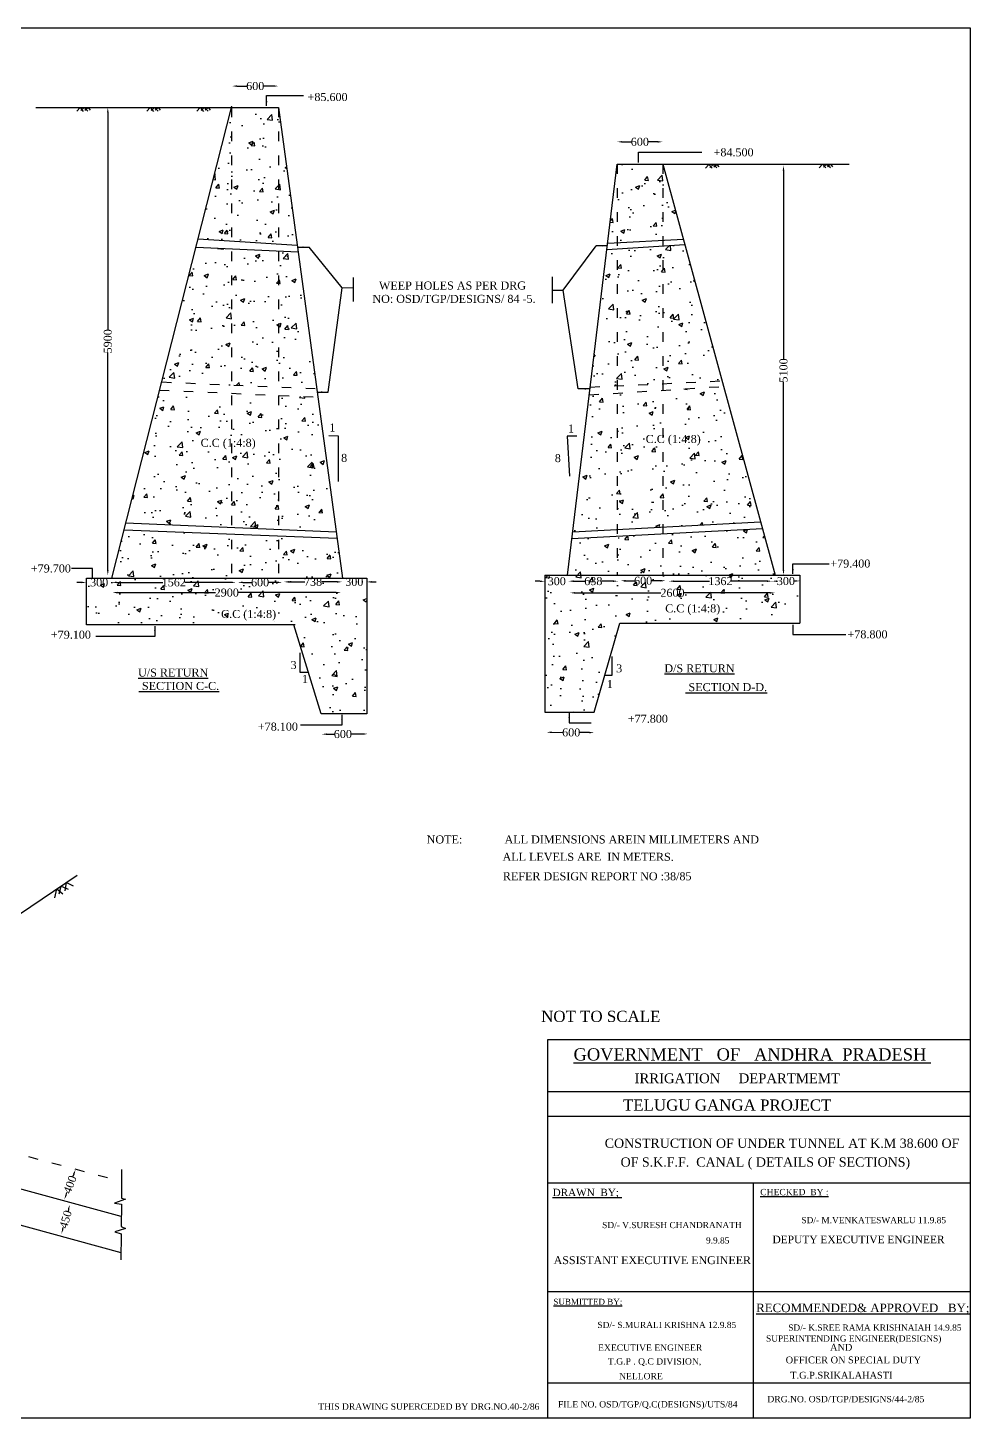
# Model space of a CAD drawing. Header units: millimetres. Extents: x 994 to 25069, y 1867 to 19239.
# Drawn here: x 13290 to 25069, y 1867 to 19239 of the extents above; entities that cross this region are included whole.
import ezdxf

# ---------------------------------------------------------------- set-up
doc = ezdxf.new("R2010")
doc.units = ezdxf.units.MM
doc.linetypes.add('ACAD_ISO03W100', pattern=[30, 12, -18])
for name, color, linetype in [('DIM', 5, 'Continuous'), ('DOT LINE', 3, 'Continuous'), ('dwg', 20, 'Continuous'), ('HATCH', 2, 'Continuous'), ('TEXT', 7, 'Continuous')]:
    doc.layers.add(name, color=color, linetype=linetype)
doc.layers.add('TITLE', color=7, linetype='Continuous', lineweight=30)
doc.styles.get("Standard").update_dxf_attribs({"font": 'TIMES.TTF', "height": 100})
doc.dimstyles.get("Standard").update_dxf_attribs({"dimtxt": 100, "dimasz": 60, "dimexe": 0.18, "dimexo": 0.0625, "dimgap": 0.09, "dimtad": 0, "dimdec": 1, "dimzin": 0, "dimdsep": 46, "dimtxsty": 'Standard', "dimcen": 0.1035, "dimse1": 1, "dimse2": 1, "dimclrd": 5, "dimclre": 5, "dimclrt": 4, "dimadec": 0, "dimazin": 0, "dimtfac": 1, "dimtdec": 1, "dimtofl": 0, "dimtmove": 0, "dimatfit": 3, "dimfxl": 1, "dimtolj": 1, "dimtzin": 0, "dimarcsym": 0})

# ---------------------------------------------------------------- blocks, each defined once
blk = doc.blocks.new('*D13')
at = {"layer": 'Defpoints', "color": 0}
for p in [(15845, 18478), (16422, 18511), (16422, 18478)]:
    blk.add_point(p, dxfattribs=at)
at = {"layer": 'DIM', "color": 5, "lineweight": -2}
for p, q in [((15905, 18511), (16028, 18511)), ((16362, 18511), (16238, 18511))]:
    blk.add_line(p, q, dxfattribs=at)
at = {"layer": 'DIM', "color": 5}
for points in [[(15905, 18521), (15905, 18501), (15845, 18511)], [(16362, 18521), (16362, 18501), (16422, 18511)]]:
    blk.add_solid(points, dxfattribs=at)
at = {"layer": 'DIM', "color": 4, "insert": (16133, 18511), "char_height": 100, "attachment_point": 5}
blk.add_mtext('\\A1;600', dxfattribs=at)
blk = doc.blocks.new('*D14')
at = {"layer": 'Defpoints', "color": 0}
for p in [(14262, 18243), (14262, 12401), (14290, 12401)]:
    blk.add_point(p, dxfattribs=at)
at = {"layer": 'DIM', "color": 5, "lineweight": -2}
for p, q in [((14290, 18183), (14290, 15464)), ((14290, 12461), (14290, 15180))]:
    blk.add_line(p, q, dxfattribs=at)
at = {"layer": 'DIM', "color": 5}
for points in [[(14280, 18183), (14300, 18183), (14290, 18243)], [(14280, 12461), (14300, 12461), (14290, 12401)]]:
    blk.add_solid(points, dxfattribs=at)
at = {"layer": 'DIM', "color": 4, "insert": (14290, 15322), "char_height": 100, "attachment_point": 5, "rotation": 90}
blk.add_mtext('\\A1;5900', dxfattribs=at)
blk = doc.blocks.new('*D15')
at = {"layer": 'Defpoints', "color": 0}
for p in [(14341, 12286), (15890, 12310), (15890, 12286)]:
    blk.add_point(p, dxfattribs=at)
at = {"layer": 'DIM', "color": 5, "lineweight": -2}
for p, q in [((14401, 12310), (14979, 12310)), ((15830, 12310), (15251, 12310))]:
    blk.add_line(p, q, dxfattribs=at)
at = {"layer": 'DIM', "color": 5}
for points in [[(14401, 12320), (14401, 12300), (14341, 12310)], [(15830, 12320), (15830, 12300), (15890, 12310)]]:
    blk.add_solid(points, dxfattribs=at)
at = {"layer": 'DIM', "color": 4, "insert": (15115, 12310), "char_height": 100, "attachment_point": 5}
blk.add_mtext('\\A1;1562', dxfattribs=at)
blk = doc.blocks.new('*D16')
at = {"layer": 'Defpoints', "color": 0}
for p in [(15917, 12292), (16468, 12310), (16468, 12292)]:
    blk.add_point(p, dxfattribs=at)
at = {"layer": 'DIM', "color": 5, "lineweight": -2}
for p, q in [((15977, 12310), (16088, 12310)), ((16408, 12310), (16298, 12310))]:
    blk.add_line(p, q, dxfattribs=at)
at = {"layer": 'DIM', "color": 5}
for points in [[(15977, 12320), (15977, 12300), (15917, 12310)], [(16408, 12320), (16408, 12300), (16468, 12310)]]:
    blk.add_solid(points, dxfattribs=at)
at = {"layer": 'DIM', "color": 4, "insert": (16193, 12310), "char_height": 100, "attachment_point": 5}
blk.add_mtext('\\A1;600', dxfattribs=at)
blk = doc.blocks.new('*D17')
at = {"layer": 'Defpoints', "color": 0}
for p in [(16493, 12298), (17216, 12316), (17216, 12298)]:
    blk.add_point(p, dxfattribs=at)
at = {"layer": 'DIM', "color": 5, "lineweight": -2}
for p, q in [((16553, 12316), (16751, 12316)), ((17156, 12316), (16959, 12316))]:
    blk.add_line(p, q, dxfattribs=at)
at = {"layer": 'DIM', "color": 5}
for points in [[(16553, 12326), (16553, 12306), (16493, 12316)], [(17156, 12326), (17156, 12306), (17216, 12316)]]:
    blk.add_solid(points, dxfattribs=at)
at = {"layer": 'DIM', "color": 4, "insert": (16855, 12316), "char_height": 100, "attachment_point": 5}
blk.add_mtext('\\A1;738', dxfattribs=at)
blk = doc.blocks.new('*D18')
at = {"layer": 'Defpoints', "color": 0}
for p in [(17206, 12182), (14349, 12151), (17206, 12151)]:
    blk.add_point(p, dxfattribs=at)
at = {"layer": 'DIM', "color": 5, "lineweight": -2}
for p, q in [((14409, 12182), (15634, 12182)), ((17146, 12182), (15921, 12182))]:
    blk.add_line(p, q, dxfattribs=at)
at = {"layer": 'DIM', "color": 5}
for points in [[(14409, 12192), (14409, 12172), (14349, 12182)], [(17146, 12192), (17146, 12172), (17206, 12182)]]:
    blk.add_solid(points, dxfattribs=at)
at = {"layer": 'DIM', "color": 4, "insert": (15777, 12182), "char_height": 100, "attachment_point": 5}
blk.add_mtext('\\A1;2900', dxfattribs=at)
blk = doc.blocks.new('*D19')
at = {"layer": 'Defpoints', "color": 0}
for p in [(20658, 17788), (21222, 17814), (21222, 17788)]:
    blk.add_point(p, dxfattribs=at)
at = {"layer": 'DIM', "color": 5, "lineweight": -2}
for p, q in [((20718, 17814), (20835, 17814)), ((21162, 17814), (21045, 17814))]:
    blk.add_line(p, q, dxfattribs=at)
at = {"layer": 'DIM', "color": 5}
for points in [[(20718, 17824), (20718, 17804), (20658, 17814)], [(21162, 17824), (21162, 17804), (21222, 17814)]]:
    blk.add_solid(points, dxfattribs=at)
at = {"layer": 'DIM', "color": 4, "insert": (20940, 17814), "char_height": 100, "attachment_point": 5}
blk.add_mtext('\\A1;600', dxfattribs=at)
blk = doc.blocks.new('*D20')
at = {"layer": 'Defpoints', "color": 0}
for p in [(22735, 17515), (22752, 17515), (22752, 12402)]:
    blk.add_point(p, dxfattribs=at)
at = {"layer": 'DIM', "color": 5, "lineweight": -2}
for p, q in [((22735, 17455), (22735, 15100)), ((22735, 12462), (22735, 14817))]:
    blk.add_line(p, q, dxfattribs=at)
at = {"layer": 'DIM', "color": 5}
for points in [[(22725, 17455), (22745, 17455), (22735, 17515)], [(22725, 12462), (22745, 12462), (22735, 12402)]]:
    blk.add_solid(points, dxfattribs=at)
at = {"layer": 'DIM', "color": 4, "insert": (22735, 14958), "char_height": 100, "attachment_point": 5, "rotation": 90}
blk.add_mtext('\\A1;5100', dxfattribs=at)
blk = doc.blocks.new('*D21')
at = {"layer": 'Defpoints', "color": 0}
for p in [(20051, 12310), (20665, 12325), (20665, 12310)]:
    blk.add_point(p, dxfattribs=at)
at = {"layer": 'DIM', "color": 5, "lineweight": -2}
for p, q in [((20111, 12325), (20255, 12325)), ((20605, 12325), (20461, 12325))]:
    blk.add_line(p, q, dxfattribs=at)
at = {"layer": 'DIM', "color": 5}
for points in [[(20111, 12335), (20111, 12315), (20051, 12325)], [(20605, 12335), (20605, 12315), (20665, 12325)]]:
    blk.add_solid(points, dxfattribs=at)
at = {"layer": 'DIM', "color": 4, "insert": (20358, 12325), "char_height": 100, "attachment_point": 5}
blk.add_mtext('\\A1;638', dxfattribs=at)
blk = doc.blocks.new('*D22')
at = {"layer": 'Defpoints', "color": 0}
for p in [(20702, 12315), (21260, 12330), (21260, 12315)]:
    blk.add_point(p, dxfattribs=at)
at = {"layer": 'DIM', "color": 5, "lineweight": -2}
for p, q in [((20762, 12330), (20876, 12330)), ((21200, 12330), (21086, 12330))]:
    blk.add_line(p, q, dxfattribs=at)
at = {"layer": 'DIM', "color": 5}
for points in [[(20762, 12340), (20762, 12320), (20702, 12330)], [(21200, 12340), (21200, 12320), (21260, 12330)]]:
    blk.add_solid(points, dxfattribs=at)
at = {"layer": 'DIM', "color": 4, "insert": (20981, 12330), "char_height": 100, "attachment_point": 5}
blk.add_mtext('\\A1;600', dxfattribs=at)
blk = doc.blocks.new('*D23')
at = {"layer": 'Defpoints', "color": 0}
for p in [(21304, 12323), (22590, 12325), (22590, 12323)]:
    blk.add_point(p, dxfattribs=at)
at = {"layer": 'DIM', "color": 5, "lineweight": -2}
for p, q in [((21364, 12325), (21811, 12325)), ((22530, 12325), (22083, 12325))]:
    blk.add_line(p, q, dxfattribs=at)
at = {"layer": 'DIM', "color": 5}
for points in [[(21364, 12335), (21364, 12315), (21304, 12325)], [(22530, 12335), (22530, 12315), (22590, 12325)]]:
    blk.add_solid(points, dxfattribs=at)
at = {"layer": 'DIM', "color": 4, "insert": (21947, 12325), "char_height": 100, "attachment_point": 5}
blk.add_mtext('\\A1;1362', dxfattribs=at)
blk = doc.blocks.new('*D24')
at = {"layer": 'Defpoints', "color": 0}
for p in [(20068, 12200), (22627, 12200), (22627, 12179)]:
    blk.add_point(p, dxfattribs=at)
at = {"layer": 'DIM', "color": 5, "lineweight": -2}
for p, q in [((20128, 12179), (21204, 12179)), ((22567, 12179), (21491, 12179))]:
    blk.add_line(p, q, dxfattribs=at)
at = {"layer": 'DIM', "color": 5}
for points in [[(20128, 12189), (20128, 12169), (20068, 12179)], [(22567, 12189), (22567, 12169), (22627, 12179)]]:
    blk.add_solid(points, dxfattribs=at)
at = {"layer": 'DIM', "color": 4, "insert": (21348, 12179), "char_height": 100, "attachment_point": 5}
blk.add_mtext('\\A1;2600', dxfattribs=at)
blk = doc.blocks.new('*D35')
at = {"layer": 'Defpoints', "color": 0}
for p in [(13792, 4541), (13688, 4176), (13711, 4169)]:
    blk.add_point(p, dxfattribs=at)
at = {"layer": 'DIM', "color": 5, "lineweight": -2}
for p, q in [((13799, 4476), (13793, 4454)), ((13728, 4227), (13734, 4249))]:
    blk.add_line(p, q, dxfattribs=at)
at = {"layer": 'DIM', "color": 5}
for points in [[(13789, 4479), (13808, 4474), (13815, 4534)], [(13718, 4229), (13737, 4224), (13711, 4169)]]:
    blk.add_solid(points, dxfattribs=at)
at = {"layer": 'DIM', "color": 4, "insert": (13763, 4351), "char_height": 100, "attachment_point": 5, "rotation": 74.1131}
blk.add_mtext('\\A1;450', dxfattribs=at)
blk = doc.blocks.new('*D36')
at = {"layer": 'Defpoints', "color": 0}
for p in [(13902, 4967), (13747, 4599), (13763, 4593)]:
    blk.add_point(p, dxfattribs=at)
at = {"layer": 'DIM', "color": 5, "lineweight": -2}
for p, q in [((13865, 4917), (13854, 4886)), ((13768, 4655), (13779, 4685))]:
    blk.add_line(p, q, dxfattribs=at)
at = {"layer": 'DIM', "color": 5}
for points in [[(13856, 4920), (13875, 4913), (13886, 4973)], [(13759, 4658), (13778, 4651), (13747, 4599)]]:
    blk.add_solid(points, dxfattribs=at)
at = {"layer": 'DIM', "color": 4, "insert": (13817, 4786), "char_height": 100, "attachment_point": 5, "rotation": 69.6189}
blk.add_mtext('\\A1;400', dxfattribs=at)
blk = doc.blocks.new('*D37')
at = {"layer": 'Defpoints', "color": 0}
for p in [(19776, 10438), (20368, 10433), (20368, 10432)]:
    blk.add_point(p, dxfattribs=at)
at = {"layer": 'DIM', "color": 5, "lineweight": -2}
for p, q in [((19836, 10437), (19977, 10435)), ((20308, 10433), (20187, 10434))]:
    blk.add_line(p, q, dxfattribs=at)
at = {"layer": 'DIM', "color": 5}
for points in [[(19836, 10447), (19836, 10427), (19776, 10437)], [(20308, 10443), (20308, 10423), (20368, 10432)]]:
    blk.add_solid(points, dxfattribs=at)
at = {"layer": 'DIM', "color": 4, "insert": (20082, 10435), "char_height": 100, "attachment_point": 5, "rotation": 359.5172}
blk.add_mtext('\\A1;600', dxfattribs=at)
blk = doc.blocks.new('*D38')
at = {"layer": 'Defpoints', "color": 0}
for p in [(16966, 10431), (17537, 10434), (17537, 10416)]:
    blk.add_point(p, dxfattribs=at)
at = {"layer": 'DIM', "color": 5, "lineweight": -2}
for p, q in [((17026, 10413), (17123, 10414)), ((17477, 10415), (17333, 10415))]:
    blk.add_line(p, q, dxfattribs=at)
at = {"layer": 'DIM', "color": 5}
for points in [[(17477, 10425), (17477, 10405), (17537, 10416)], [(17026, 10423), (17027, 10403), (16966, 10413)]]:
    blk.add_solid(points, dxfattribs=at)
at = {"layer": 'DIM', "color": 4, "insert": (17228, 10414), "char_height": 100, "attachment_point": 5, "rotation": 0.2488}
blk.add_mtext('\\A1;600', dxfattribs=at)
blk = doc.blocks.new('*D45')
at = {"layer": 'Defpoints', "color": 0}
for p in [(14022, 12309), (14022, 12309), (14341, 12310)]:
    blk.add_point(p, dxfattribs=at)
at = {"layer": 'DIM', "color": 5, "lineweight": -2}
for p, q in [((13962, 12309), (13902, 12309)), ((14401, 12310), (14461, 12310))]:
    blk.add_line(p, q, dxfattribs=at)
at = {"layer": 'DIM', "color": 5}
for points in [[(13962, 12319), (13962, 12299), (14022, 12309)], [(14401, 12320), (14401, 12300), (14341, 12310)]]:
    blk.add_solid(points, dxfattribs=at)
at = {"layer": 'DIM', "color": 4, "insert": (14182, 12309), "char_height": 100, "attachment_point": 5, "rotation": 0.1046}
blk.add_mtext('\\A1;300', dxfattribs=at)
blk = doc.blocks.new('*D46')
at = {"layer": 'Defpoints', "color": 0}
for p in [(17216, 12316), (17526, 12316), (17526, 12316)]:
    blk.add_point(p, dxfattribs=at)
at = {"layer": 'DIM', "color": 5, "lineweight": -2}
for p, q in [((17156, 12316), (17096, 12316)), ((17586, 12316), (17646, 12316))]:
    blk.add_line(p, q, dxfattribs=at)
at = {"layer": 'DIM', "color": 5}
for points in [[(17156, 12326), (17156, 12306), (17216, 12316)], [(17586, 12326), (17586, 12306), (17526, 12316)]]:
    blk.add_solid(points, dxfattribs=at)
at = {"layer": 'DIM', "color": 4, "insert": (17371, 12316), "char_height": 100, "attachment_point": 5}
blk.add_mtext('\\A1;300', dxfattribs=at)
blk = doc.blocks.new('*D47')
at = {"layer": 'Defpoints', "color": 0}
for p in [(22590, 12325), (22940, 12328), (22940, 12328)]:
    blk.add_point(p, dxfattribs=at)
at = {"layer": 'DIM', "color": 5, "lineweight": -2}
for p, q in [((22650, 12325), (22660, 12325)), ((22880, 12327), (22870, 12327))]:
    blk.add_line(p, q, dxfattribs=at)
at = {"layer": 'DIM', "color": 5}
for points in [[(22650, 12335), (22650, 12315), (22590, 12325)], [(22880, 12337), (22880, 12317), (22940, 12328)]]:
    blk.add_solid(points, dxfattribs=at)
at = {"layer": 'DIM', "color": 4, "insert": (22765, 12326), "char_height": 100, "attachment_point": 5, "rotation": 0.464}
blk.add_mtext('\\A1;300', dxfattribs=at)
blk = doc.blocks.new('*D48')
at = {"layer": 'Defpoints', "color": 0}
for p in [(19751, 12324), (19751, 12324), (20051, 12325)]:
    blk.add_point(p, dxfattribs=at)
at = {"layer": 'DIM', "color": 5, "lineweight": -2}
for p, q in [((19691, 12323), (19631, 12323)), ((20111, 12325), (20171, 12326))]:
    blk.add_line(p, q, dxfattribs=at)
at = {"layer": 'DIM', "color": 5}
for points in [[(20111, 12335), (20111, 12315), (20051, 12325)], [(19691, 12333), (19692, 12313), (19751, 12324)]]:
    blk.add_solid(points, dxfattribs=at)
at = {"layer": 'DIM', "color": 4, "insert": (19901, 12324), "char_height": 100, "attachment_point": 5, "rotation": 0.2758}
blk.add_mtext('\\A1;300', dxfattribs=at)

msp = doc.modelspace()

# ---------------------------------------------------------------- hatches: boundary and pattern name
at = {"layer": 'HATCH'}
h = msp.add_hatch(dxfattribs=at)
h.set_pattern_fill('AR-CONC', color=256, scale=3, style=0)
h.set_pattern_definition([(50, (0, 0), (546.554, -47.817), [57.15, -628.65]), (355, (0, 0), (-105.728, 573.17), [45.72, -502.92]), (100.451, (45.55, -4), (440.8275, 525.35), [48.57, -534.27]), (46.1842, (0, 152.4), (813.237, -126.127), [85.725, -942.975]), (96.6356, (67.8, 141.9), (712.213, 742.277), [72.855, -801.405]), (351.184, (0, 152.4), (712.214, 742.275), [68.58, -754.38]), (21, (76.2, 114.3), (454.8446, -306.7966), [57.15, -628.65]), (326, (76.2, 114.3), (185.406, 552.564), [45.72, -502.92]), (71.4514, (114.1, 88.73), (640.249, 245.769), [48.57, -534.27]), (37.5, (0, 0), (9.2658, 253.6651), [0, -496.824, 0, -510.54, 0, -504.825]), (7.5, (0, 0), (200.459, 300.5417), [0, -291.084, 0, -485.394, 0, -192.405]), (327.5, (-169.93, 0), (406.7718, -17.1862), [0, -190.5, 0, -594.36, 0, -788.67]), (317.5, (-246.13, 0), (444.3875, 76.2795), [0, -247.65, 0, -394.716, 0, -560.07])])
h.paths.add_polyline_path([(15837.56, 18243.26), (15419.31, 16600.25), (15855.86, 16573.16)])
h.paths.add_polyline_path([(16422.19, 18243.26), (15837.56, 18243.26), (15855.86, 16573.16), (16442.61, 16536.75)])
h.paths.add_polyline_path([(16422.19, 18243.26), (16442.61, 16536.75), (16656.34, 16523.49)])
h.paths.add_polyline_path([(15856.92, 16475.83), (15392.8, 16496.12), (14964.7, 14814.42), (15875.56, 14774.74)])
h.paths.add_polyline_path([(16443.64, 16450.18), (15856.92, 16475.83), (15875.56, 14774.74), (16464, 14749.1)])
h.paths.add_polyline_path([(16667.66, 16440.38), (16443.64, 16450.18), (16464, 14749.1), (16900.52, 14730.09)])
h.paths.add_polyline_path([(15876.7, 14670.86), (14938.99, 14713.43), (14516.22, 13052.68), (15895.06, 12994.25)])
h.paths.add_polyline_path([(16465.25, 14644.15), (15876.7, 14670.86), (15895.06, 12994.25), (16485.29, 12969.24)])
h.paths.add_polyline_path([(16915, 14623.73), (16465.25, 14644.15), (16485.29, 12969.24), (17144.07, 12941.33)])
h.paths.add_polyline_path([(15895.99, 12910), (14493.88, 12964.93), (14340.47, 12362.26), (15901.99, 12362.26)])
h.paths.add_polyline_path([(21265.22, 12918.09), (20684.57, 12887.72), (20687.35, 12401.75), (21269.45, 12401.75)])
h.paths.add_polyline_path([(16486.28, 12886.88), (15895.99, 12910), (15901.99, 12362.26), (16492.56, 12362.26)])
h.paths.add_polyline_path([(17155.05, 12860.68), (16486.28, 12886.88), (16492.56, 12362.26), (17222.91, 12362.26)])
h.paths.add_polyline_path([(17526.44, 12362.26), (14021.93, 12362.26), (14023, 11778.37), (16615.11, 11778.37), (16958.65, 10666.63), (17526.44, 10666.63)])
h.paths.add_polyline_path([(22472.72, 12981.25), (21265.22, 12918.09), (21269.45, 12401.75), (22631.17, 12401.75)])
h.paths.add_polyline_path([(20684.57, 12887.72), (20090.22, 12856.63), (20035.03, 12401.75), (20687.35, 12401.75)])
h.paths.add_polyline_path([(20688.32, 11802.09), (22944.3, 11802.09), (22939.44, 12401.75), (19751.09, 12401.75), (19759.34, 10687.81), (20369.49, 10687.81)])
h.paths.add_polyline_path([(21250.52, 14711.84), (20674.32, 14675.29), (20684.07, 12973.59), (21264.51, 13004.31)])
h.paths.add_polyline_path([(20674.32, 14675.29), (20308.06, 14652.05), (20100.66, 12942.72), (20684.07, 12973.59)])
h.paths.add_polyline_path([(21986.76, 14758.54), (21250.52, 14711.84), (21264.51, 13004.31), (22449.27, 13067)])
h.paths.add_polyline_path([(21501.47, 16533.33), (21235.74, 16515.52), (21249.85, 14793.68), (21967.85, 14827.66)])
h.paths.add_polyline_path([(21235.74, 16515.52), (20664, 16477.19), (20673.8, 14766.41), (21249.85, 14793.68)])
h.paths.add_polyline_path([(20664, 16477.19), (20528.4, 16468.1), (20319.9, 14749.66), (20673.8, 14766.41)])
h.paths.add_polyline_path([(21227.37, 17535.78), (21235.18, 16583.7), (21484.15, 16596.68)])
h.paths.add_polyline_path([(21227.37, 17535.78), (20657.93, 17535.7), (20663.56, 16553.88), (21235.18, 16583.7)])
h.paths.add_polyline_path([(20657.93, 17535.7), (20538.01, 16547.33), (20663.56, 16553.88)])
h.paths.add_polyline_path([(15401.31, 14129.86), (16149.51, 14129.86), (16149.51, 13945.75), (15401.31, 13945.75)], flags=9)
h.paths.add_polyline_path([(16726.15, 12392.45), (16983.64, 12392.45), (16983.64, 12240.43), (16726.15, 12240.43)], flags=9)
h.paths.add_polyline_path([(14954.37, 12385.62), (15276.25, 12385.62), (15276.25, 12233.89), (14954.37, 12233.89)], flags=9)
h.paths.add_polyline_path([(16062.61, 12385.79), (16322.49, 12385.79), (16322.49, 12234.06), (16062.61, 12234.06)], flags=9)
h.paths.add_polyline_path([(15609, 12257.67), (15945.88, 12257.67), (15945.88, 12105.65), (15609, 12105.65)], flags=24)
h.paths.add_polyline_path([(15656.91, 11990.64), (16405.1, 11990.64), (16405.1, 11806.54), (15656.91, 11806.54)], flags=24)
h.paths.add_polyline_path([(20229.67, 12400.92), (20486.3, 12400.92), (20486.3, 12249.19), (20229.67, 12249.19)], flags=24)
h.paths.add_polyline_path([(20850.82, 12406), (21110.69, 12406), (21110.69, 12254.27), (20850.82, 12254.27)], flags=9)
h.paths.add_polyline_path([(21786.03, 12400.61), (22107.92, 12400.61), (22107.92, 12248.88), (21786.03, 12248.88)], flags=24)
h.paths.add_polyline_path([(21179.2, 12254.75), (21516.08, 12254.75), (21516.08, 12103.02), (21179.2, 12103.02)], flags=24)
h.paths.add_polyline_path([(21207.63, 12060.93), (21955.82, 12060.93), (21955.82, 11876.83), (21207.63, 11876.83)], flags=24)
h.paths.add_polyline_path([(20963.89, 14177.49), (21712.08, 14177.49), (21712.08, 13993.39), (20963.89, 13993.39)], flags=9)

# ---------------------------------------------------------------- linework, layer by layer
at = {"layer": 'DIM'}
for points in [[(20168.38, 14726.8), (19980.96, 15962.54), (20394.26, 16515.18)], [(17220.56, 15991.65), (16805.41, 16497.8)], [(17044.97, 14687.69), (17220.56, 15991.65)], [(17220.56, 15991.65), (17357.01, 15992.96)], [(17357.01, 16121.01), (17357.01, 15818.63)], [(19845, 16127.57), (19845, 15797.51)], [(19845, 15962.54), (19980.96, 15962.54)]]:
    msp.add_lwpolyline(points, dxfattribs=at)
at = {"layer": 'DOT LINE', "linetype": 'ACAD_ISO03W100', "ltscale": 10}
for points in [[(15837.56, 18243.26), (15837.56, 12362.26)], [(16422.19, 18243.26), (16422.19, 12362.26)], [(20657.93, 17535.7), (20657.93, 12401.75)], [(21227.37, 17535.78), (21227.37, 12401.75)], [(14964.7, 14814.42), (16900.52, 14730.09)], [(20319.9, 14749.66), (21967.85, 14827.66)], [(14938.99, 14713.43), (16915, 14623.73)], [(20308.06, 14652.05), (21986.76, 14758.54)], [(10980.96, 5756.33), (14461.57, 4824.78)]]:
    msp.add_lwpolyline(points, dxfattribs=at)
at = {"layer": 'dwg'}
for p, q in [((20369.49, 10687.81), (20688.32, 11802.09)), ((20688.32, 11802.09), (22939.44, 11802.09)), ((19751.09, 10687.81), (20369.49, 10687.81))]:
    msp.add_line(p, q, dxfattribs=at)
for points in [[(13390.35, 18243.26), (16422.19, 18243.26)], [(14340.47, 12362.26), (15841.91, 18260.33)], [(16422.19, 18243.26), (17222.91, 12362.26)], [(20035.03, 12401.75), (20657.93, 17535.7), (23555.22, 17536.1)], [(21227.37, 17535.78), (22631.17, 12401.75)], [(15419.31, 16600.25), (16656.34, 16523.49)], [(20528.4, 16468.1), (21501.47, 16533.33)], [(20538.01, 16547.33), (21484.15, 16596.68)], [(15392.8, 16496.12), (16667.66, 16440.38)], [(17052.08, 14143.22), (17167.78, 14138.77), (17167.78, 13569.97)], [(20153.81, 14135.95), (20029.35, 14135.95), (20059.77, 13636.05)], [(14516.22, 13052.68), (17144.07, 12941.33)], [(20100.66, 12942.72), (22449.27, 13067)], [(14493.88, 12964.93), (17155.05, 12860.68)], [(20090.22, 12856.63), (22472.72, 12981.25)], [(14021.93, 12362.26), (17526.44, 12362.26)], [(17526.44, 12362.26), (17526.44, 10666.63), (16958.65, 10666.63), (16615.11, 11778.37), (14023, 11778.37), (14021.93, 12362.26)], [(19751.09, 12401.75), (19751.09, 10687.81)], [(19751.09, 12401.75), (22939.44, 12401.75), (22939.44, 11802.09)], [(16690.5, 11429.6), (16690.5, 11186.11), (16797.16, 11189.23)], [(20502.08, 11151.17), (20592.51, 11152.45), (20592.51, 11384.73)], [(10980.96, 7268.64), (11857.99, 7268.64), (13906.17, 8651.23)], [(10980.96, 5338.23), (14452.39, 4391.76)], [(10980.96, 4885.63), (14453.85, 3938.55)], [(14462.87, 4974.5), (14459.74, 4615.2)], [(14459.74, 4615.2), (14509.14, 4602.05), (14375.31, 4553.73), (14459.1, 4541.16)], [(14459.1, 4541.16), (14456.65, 4260.09)], [(14456.65, 4260.09), (14511.62, 4234.7), (14377.53, 4194.68), (14455.86, 4170.11)], [(14455.86, 4170.11), (14453.04, 3845.95)]]:
    msp.add_lwpolyline(points, dxfattribs=at)
at = {"layer": 'HATCH'}
for points in [[(13902.52, 18197.31), (13944.69, 18242.41), (13982.8, 18194.88)], [(13954.42, 18204.2), (13994.96, 18242.41), (14041.99, 18199.34)], [(14004.69, 18210.67), (14043.62, 18242.41), (14069.16, 18210.67)], [(14779.34, 18197.16), (14821.51, 18242.26), (14859.62, 18194.73)], [(14831.24, 18204.04), (14871.79, 18242.26), (14918.82, 18199.18)], [(14881.52, 18210.52), (14920.44, 18242.26), (14945.98, 18210.52)], [(15403.79, 18197.16), (15445.95, 18242.26), (15484.07, 18194.73)], [(15455.69, 18204.04), (15496.23, 18242.26), (15543.26, 18199.18)], [(15505.96, 18210.52), (15544.88, 18242.26), (15570.43, 18210.52)], [(21761.79, 17487.24), (21803.96, 17532.33), (21842.07, 17484.81)], [(21813.69, 17494.12), (21854.24, 17532.33), (21901.27, 17489.26)], [(21863.97, 17500.6), (21902.89, 17532.33), (21928.43, 17500.6)], [(23181.99, 17490.06), (23224.16, 17535.16), (23262.27, 17487.64)], [(23233.89, 17496.95), (23274.43, 17535.16), (23321.47, 17492.09)], [(23284.16, 17503.43), (23323.09, 17535.16), (23348.63, 17503.43)], [(13683.42, 8418.2), (13707.22, 8515.17), (13796.21, 8474.52)], [(13759.11, 8453.77), (13772.36, 8559.15), (13857.06, 8518.98)], [(13627.02, 8367.81), (13654.02, 8479.26), (13729.43, 8418.2)]]:
    msp.add_lwpolyline(points, dxfattribs=at)
at = {"layer": 'TITLE', "lineweight": 30}
for p, q in [((19788.54, 6598.48), (25068.54, 6598.48)), ((25068.54, 6598.48), (25068.54, 1866.61)), ((19788.54, 5948.67), (25068.54, 5948.67)), ((19788.54, 5639.05), (25068.54, 5639.05)), ((19788.54, 4807.13), (25068.54, 4807.13)), ((19788.54, 3449.32), (22356.6, 3449.32)), ((25068.54, 1866.61), (19788.54, 1866.61))]:
    msp.add_line(p, q, dxfattribs=at)
at = {"layer": 'TITLE'}
msp.add_lwpolyline([(994.4, 19238.96), (25068.54, 19238.96), (25068.54, 1866.61), (994.4, 1866.61)], close=True, dxfattribs=at)
for points in [[(19788.54, 1866.61), (19788.54, 6598.48)], [(19788.54, 2309.69), (25068.54, 2309.69)]]:
    msp.add_lwpolyline(points, dxfattribs=at)
at = {"layer": 'TITLE', "lineweight": 30}
for points in [[(22356.6, 4807.13), (22356.6, 1866.61)], [(22356.6, 3449.32), (25068.54, 3449.32)]]:
    msp.add_lwpolyline(points, dxfattribs=at)

# ---------------------------------------------------------------- texts
at = {"layer": 'TEXT'}
for s, p in [('+79.700', (13328.15, 12433.67)), ('+79.400', (23319.76, 12495.02)), ('+78.800', (23534.65, 11610.85)), (' +78.100', (16127.74, 10458.02)), ('  NOTE:              ALL DIMENSIONS AREIN MILLIMETERS AND', (18199.92, 9047.71)), ('                 ALL LEVELS ARE  IN METERS.', (18581.73, 8830.8)), ('REFER DESIGN REPORT NO :38/85', (19227.35, 8587.95))]:
    msp.add_text(s, height=100, dxfattribs=at).set_placement(p)
at = {"layer": 'TEXT', "char_height": 100}
for s, insert, width, attachment_point in [('+85.600', (16786.6, 18423.86), 968.6855, 1), ('+84.500', (21861.02, 17733.6), 561.9146, 1), ('WEEP HOLES AS PER DRG\\P NO: OSD/TGP/DESIGNS/ 84 -5.', (18597.98, 15934.72), 2308.8976, 5), ('1', (17059.84, 14294.63), 55.5482, 1), ('1', (20043.17, 14282.33), 63.6133, 1), (' C.C (1:4:8)', (15775.41, 14037.8), 1370.614, 5), (' C.C (1:4:8)', (21337.98, 14085.44), 1370.614, 5), ('8', (17206.11, 13915.46), 113.9083, 1), ('8', (19877.23, 13912.24), 88.5054, 1), (' C.C (1:4:8)', (21581.73, 11968.88), 1370.614, 5), (' C.C (1:4:8)', (16031.01, 11898.59), 1370.614, 5), ('+79.100', (13828.82, 11654.95), 1370.614, 5), ('3', (16574.62, 11327.14), 51.9044, 1), ('1', (16715.91, 11152.98), 20.207, 1), ('3', (20643.43, 11285.34), 57.863, 1), ('1', (20526.65, 11090.28), 33.7886, 1), ('+77.800', (21039.72, 10604.9), 1370.614, 5)]:
    msp.add_mtext(s, dxfattribs=dict(at, insert=insert, width=width, attachment_point=attachment_point))
at = {"layer": 'TITLE'}
for s, p in [('%%UU/S RETURN', (14668.25, 11132.86)), ('%%UD/S RETURN', (21245.98, 11185.93)), ('%%U SECTION C-C.', (14678.95, 10965.98)), ('%%U SECTION D-D.', (21510.15, 10951.04))]:
    msp.add_text(s, height=100, dxfattribs=at).set_placement(p)
at = {"layer": 'TITLE', "lineweight": 30}
for s, height, p in [('NOT TO SCALE', 139.8839, (19705.87, 6817.47)), ('%%UGOVERNMENT   OF   ANDHRA  PRADESH ', 152.7612, (20110.87, 6335.78)), ('IRRIGATION     DEPARTMEMT ', 121.6006, (20873.87, 6052.63)), ('TELUGU GANGA PROJECT', 139.8839, (20728.46, 5709.46)), ('CONSTRUCTION OF UNDER TUNNEL AT K.M 38.600 OF', 115.4508, (20500.94, 5244.64)), (' OF S.K.F.F.  CANAL ( DETAILS OF SECTIONS)', 115.4508, (20655.59, 5009.57)), ('%%UDRAWN  BY; ', 92.3672, (19849.21, 4641.12)), ('%%UCHECKED  BY :', 79.2675, (22444.17, 4652.5)), ('SD/- M.VENKATESWARLU 11.9.85', 77.3764, (22958.58, 4302.61)), ('SD/- V.SURESH CHANDRANATH', 77.3764, (20468.98, 4241.23)), ('9.9.85', 77.376, (21766.46, 4049.23)), ('DEPUTY EXECUTIVE ENGINEER', 94.5783, (22597.4, 4052.73)), ('ASSISTANT EXECUTIVE ENGINEER', 98.9578, (19862.63, 3791.79)), ('%%USUBMITTED BY;', 74.6047, (19859.11, 3284.04)), ('%%URECOMMENDED& APPROVED   BY;', 106.5776, (22393.38, 3191.87)), ('SD/- S.MURALI KRISHNA 12.9.85', 77.3764, (20409.42, 2993.12)), ('SD/- K.SREE RAMA KRISHNAIAH 14.9.85', 77.3764, (22794.19, 2960.06)), ('EXECUTIVE ENGINEER', 79.3782, (20418, 2708.63)), ('SUPERINTENDING ENGINEER(DESIGNS)', 77.3764, (22516.67, 2823.56)), ('AND', 85.262, (23316.89, 2709.95)), ('T.G.P . Q.C DIVISION,', 79.3782, (20541.29, 2536.87)), ('OFFICER ON SPECIAL DUTY', 85.262, (22762.19, 2552.06)), ('NELLORE', 79.378, (20680.63, 2352.27)), ('T.G.P.SRIKALAHASTI', 85.262, (22819.57, 2361)), ('FILE NO. OSD/TGP/Q.C(DESIGNS)/UTS/84', 79.3782, (19915.85, 2001.01)), ('DRG.NO. OSD/TGP/DESIGNS/44-2/85', 79.3782, (22533.64, 2065.47)), ('THIS DRAWING SUPERCEDED BY DRG.NO.40-2/86', 79.3782, (16920.22, 1972.78))]:
    msp.add_text(s, height=height, dxfattribs=at).set_placement(p)

# ---------------------------------------------------------------- dimensions: what is measured, and where the dimension line sits
at = {"layer": 'DIM'}
for p1, p2, distance, text, picture, middle in [((15844.59, 18478.28), (16422.02, 18478.28), 32.26, '600', '*D13', (16133.3, 18510.54)), ((14262.08, 18243.26), (14262.08, 12400.69), 27.83, '5900', '*D14', (14289.92, 15321.97)), ((20657.55, 17788.02), (21221.78, 17788.02), 26.08, '600', '*D19', (20939.67, 17814.1)), ((22751.56, 12401.75), (22751.56, 17514.84), 16.24, '5100', '*D20', (22735.32, 14958.3)), ((14341.02, 12309.76), (14022.03, 12309.17), 0, '300', '*D45', (14181.53, 12309.47)), ((14341.02, 12286.22), (15889.59, 12286.22), 23.53, '1562', '*D15', (15115.31, 12309.76)), ((15917.27, 12292.25), (16467.83, 12292.25), 17.67, '600', '*D16', (16192.55, 12309.93)), ((16493.32, 12298.32), (17216.47, 12298.32), 18.12, '738', '*D17', (16854.9, 12316.44)), ((17216.47, 12316.44), (17526.44, 12316.44), 0, '300', '*D46', (17371.45, 12316.44)), ((20050.62, 12325.06), (19751.47, 12323.62), 0, '300', '*D48', (19901.05, 12324.34)), ((20050.62, 12310.06), (20665.35, 12310.06), 15, '638', '*D21', (20357.99, 12325.06)), ((20701.65, 12315.06), (21259.86, 12315.06), 15.08, '600', '*D22', (20980.76, 12330.13)), ((21303.67, 12322.85), (22590.28, 12322.85), 1.9, '1362', '*D23', (21946.97, 12324.75)), ((22590.28, 12324.75), (22940.04, 12327.58), 0, '300', '*D47', (22765.16, 12326.16)), ((14349, 12150.95), (17205.87, 12150.95), 30.71, '2900', '*D18', (15777.44, 12181.66)), ((20067.88, 12200.48), (22627.41, 12200.48), -21.6, '2600', '*D24', (21347.64, 12178.89)), ((13902.27, 4966.99), (13763.19, 4592.64), -17.01, '400', '*D36', (13816.78, 4785.74)), ((13791.65, 4540.72), (13687.75, 4175.67), 24.58, '450', '*D35', (13763.34, 4351.47))]:
    dim = msp.add_aligned_dim(p1=p1, p2=p2, distance=distance, text=text, dimstyle='Standard', dxfattribs=at)
    dim.commit()
    dim.dimension.update_dxf_attribs({"geometry": picture, "text_midpoint": middle})
for base, p1, p2, angle, picture, middle in [((17537.1, 10415.5), (16966.39, 10431.45), (17537.02, 10433.93), 0.248756, '*D38', (17228.38, 10414.16)), ((20368.01, 10432.19), (19775.83, 10437.75), (20368.01, 10432.76), 359.51718, '*D37', (20082.09, 10434.6))]:
    dim = msp.add_linear_dim(base=base, p1=p1, p2=p2, angle=angle, text='600', dimstyle='Standard', dxfattribs=at)
    dim.commit()
    dim.dimension.update_dxf_attribs({"geometry": picture, "text_midpoint": middle, "dimtype": 161})

# ---------------------------------------------------------------- leaders
for points in [[(16274.46, 18262.85), (16274.46, 18392.25), (16734.24, 18392.25)], [(20920.96, 17554.18), (20920.96, 17685.82), (21715.8, 17685.82)], [(16674.74, 16497.8), (16805.41, 16497.8)], [(20534.11, 16515.18), (20394.26, 16515.18)], [(16912.79, 14687.69), (17044.97, 14687.69)], [(20308.09, 14726.8), (20168.38, 14726.8)], [(22852.57, 12416.41), (22852.57, 12541.44), (23305.05, 12541.44)], [(14096.99, 12362.26), (14096.99, 12484.12), (13837.21, 12484.12)], [(14877.72, 11760.87), (14877.72, 11635.65), (14140.18, 11635.65)], [(22853.06, 11781.15), (22853.06, 11658.26), (23515.27, 11658.26)], [(17216.03, 10655.93), (17216.03, 10525.61), (16698.73, 10525.61)], [(20056.2, 10678.59), (20056.2, 10555.47), (20331.38, 10555.47)]]:
    msp.add_leader(points, dimstyle='Standard', override={"dimgap": 0.09, "dimtad": 0}, dxfattribs=at)

doc.saveas('drawing.dxf')
